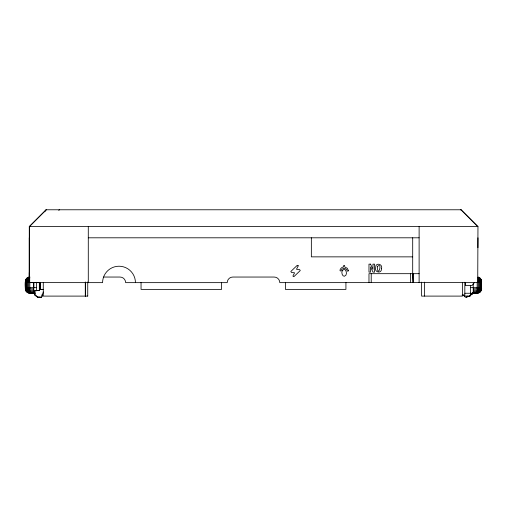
<?xml version="1.0" encoding="UTF-8"?>
<svg xmlns="http://www.w3.org/2000/svg" width="507" height="507" viewBox="0 0 507 507"><rect width="100%" height="100%" fill="white"/><g stroke="black" fill="none" stroke-linecap="round" stroke-linejoin="round"><path stroke-width="0.76" d="M29.279 277.044L29.279 272.557M33.76 287.659L33.76 282.614L33.76 293.261C30.75 293.642 25.312 293.128 25.35 288.749C25.128 284.947 23.987 277.24 29.837 277.006M40.484 286.968L40.484 289.364L43.177 289.37L40.497 289.383L40.497 282.653L39.369 282.646L39.362 290.498L34.882 290.498L34.869 294.973L37.676 297.216L41.606 297.216L43.349 291.988M40.497 289.383L40.49 282.646L29.362 282.646L29.419 226.591L46.238 209.778M85.334 281.955L85.334 296.101L85.334 282.646M87.736 296.101L87.743 281.955M413.478 273.679L413.478 282.646L412.698 273.679M419.118 282.646L419.118 226.591M464.83 282.266L464.83 296.056L470.439 296.056L470.439 285.409M465.394 282.405L465.394 285.454L472.118 285.454L474.362 282.646M473.24 283.324L473.24 293.261L478.164 293.141M464.83 293.255L477.163 293.255L477.163 282.608M479.964 278.096L481.536 280.548L481.536 289.776L479.964 292.286L478.164 293.154L478.164 277.114L480.674 278.698L481.65 281.518L480.674 279.078L478.164 277.659M481.65 281.518L481.536 280.542L481.536 289.776L481.65 288.66C481.523 292.818 476.32 293.204 473.24 292.704M477.727 282.646L477.962 226.591L461.142 209.778L46.093 209.778L29.279 226.591L29.279 282.646L29.279 237.802L29.653 239.298M29.837 277.145C27.448 277.114 25.28 279.192 25.35 281.6C25.363 279.275 27.606 277.519 29.837 277.563M481.536 289.567L481.65 288.527C480.598 291.937 475.877 291.043 473.24 291.145M35.167 293.261L28.836 293.154L26.326 291.576L25.464 289.776L25.464 280.707M481.536 289.725L481.65 288.743L481.206 290.65L479.109 292.691L473.24 293.065M473.24 292.032C476.117 292.33 481.485 292.438 481.65 288.35L481.536 288.977M25.35 281.493L25.464 280.548M25.35 281.734C25.432 279.503 27.803 278.197 29.837 278.229M481.536 289.313L481.65 288.527M29.837 281.366L26.332 281.74L25.35 282.614L102.579 282.646A16.433 16.433 0 0 1 119.012 266.219A16.433 16.433 0 0 1 135.439 282.646M470.439 287.653L481.65 287.653L481.206 288.331L479.964 288.679L473.24 288.895M25.35 282.126C25.901 280.352 28.284 280.289 29.837 280.181M44.787 211.793L44.882 211.47M25.464 282.139C24.672 281.524 27.612 278.482 29.837 279.116M481.65 287.9C480.921 290.942 475.566 289.865 473.24 290.08M45.098 211.089L46.143 209.778M463.056 294.89L465.394 297.222L466.516 297.222L467.638 296.101M469.317 296.101L471.561 293.864L472.682 293.864L472.682 292.742L472.682 293.864L469.317 296.101L466.516 297.222M58.685 210.291L59.566 209.778M29.279 226.591L477.962 226.591M477.962 237.802L477.936 247.689M88.288 237.802L419.118 237.802M412.698 256.865L311.349 256.859L311.349 237.802M419.118 273.679L368.976 273.679L368.976 282.646M103.637 277.044L120.032 277.044A5.609 5.609 0 0 1 125.635 282.646L227.212 282.646A5.609 5.609 0 0 1 232.814 277.044L274.186 277.044A5.609 5.609 0 0 1 279.794 282.646L481.65 282.608M29.317 280.529L29.419 282.646M36.561 287.659L25.35 287.659L25.794 288.344L27.042 288.686L33.76 288.908M33.76 290.093C31.428 289.884 26.079 290.942 25.35 287.906M37.391 290.498L39.362 290.498L39.362 282.646M33.76 291.151C31.117 291.056 26.415 291.943 25.35 288.534C25.356 292.767 30.635 293.255 33.76 292.71M33.76 292.038C30.914 292.292 25.724 292.495 25.35 288.534M462.061 295.055L464.349 295.055L464.349 296.177M87.743 296.101L43.272 296.101L43.272 282.646M39.92 297.216L37.67 297.216L34.882 294.973L34.882 290.498M41.606 297.216L37.683 297.216L34.882 294.973M478.164 281.385C479.204 280.789 482.043 282.906 481.536 281.689L480.674 280.903L478.164 280.219M478.164 279.18L480.674 280.162L481.65 282.126M478.164 278.311L480.674 279.541L481.65 281.74M479.964 292.159L479.964 277.975L478.164 277.114M460.939 209.778L477.752 226.591M460.863 209.778L461.56 210.551M481.536 282.133L481.65 282.614M25.464 288.977L25.35 288.356L25.464 289.567M481.536 280.694L481.65 281.6L481.536 280.548M25.35 288.781L25.464 289.776M481.206 279.623L481.206 290.638M480.674 278.793L480.674 291.468M479.109 277.583L479.109 292.685M462.435 282.646L462.435 296.101L421.609 296.101L421.609 282.133M424.473 282.133L424.473 296.101M412.698 237.802L412.698 282.646M410.461 273.679L410.461 282.646M371.219 273.679L371.219 282.646M345.926 282.437L345.926 289.377L285.397 289.377L285.397 282.437M221.603 282.437L221.603 289.377L141.047 289.377L141.047 282.437M88.288 226.591L88.288 282.646M36.561 282.279L36.561 290.91M29.837 282.614L29.837 293.261M28.836 277.12L28.836 293.154M27.891 277.449L27.891 292.818M27.036 277.988L27.042 292.286M26.326 278.698L26.332 291.576M25.794 279.547L25.794 290.726M33.76 292.514L33.76 293.261L33.76 292.514M42.17 294.573L42.17 296.069L42.17 294.573M381.454 268.742C381.898 274.192 373.792 272.322 375.706 267.417C375.3 262.106 383.336 263.938 381.454 268.742M348.429 270.605L348.087 271.207L347.371 271.061C346.782 267.481 341.528 267.474 340.938 271.061C338.258 271.289 341.642 266.467 343.518 267.037L343.708 265.453L344.608 265.453L344.792 267.037L347.206 268.19L348.429 270.605M377.398 266.486C377.462 279.281 383.14 261.289 377.398 266.486M342.383 270.51C340.679 272.981 343.296 278.698 345.92 275.155C347.618 272.677 345.001 266.923 342.383 270.51M298.205 265.839L296.494 269.261L299.637 269.635L300.271 270.542L294.022 276.549L293.223 276.638L292.989 275.871L294.58 272.817L291.449 272.417L290.815 271.505L297.115 265.44L297.913 265.351L298.205 265.839M370.585 264.147L368.976 264.147L368.976 272.12L370.579 272.12L370.579 266.885L372.943 272.12L374.553 272.12L374.553 264.147L372.943 264.147L372.943 269.375L370.585 264.147"/></g></svg>
